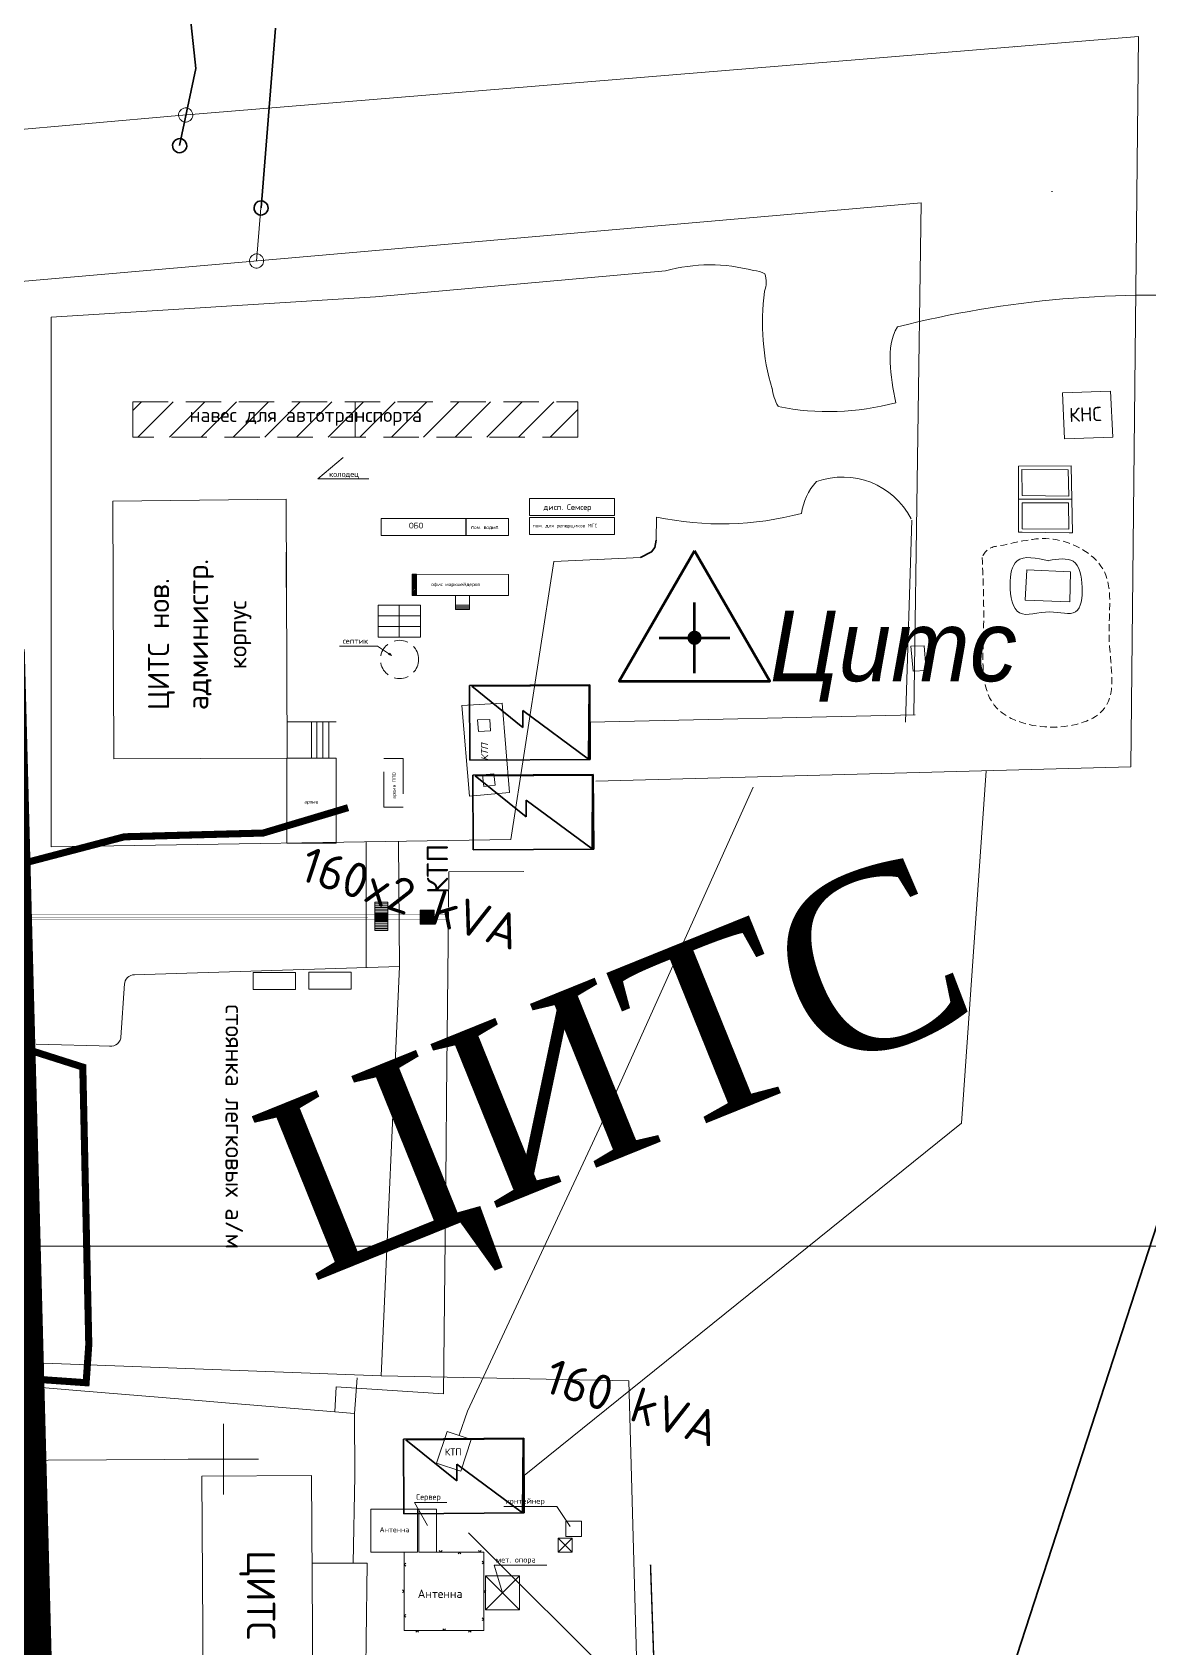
# Model space of a CAD drawing. Header units: millimetres. Extents: x 519 to 9564855, y -810 to 5021775.
# Drawn here: x 9529488.3 to 9529646.2, y 4999943.3 to 5000171.7 of the extents above; entities that cross this region are included whole.
import ezdxf

# ---------------------------------------------------------------- set-up
doc = ezdxf.new("R2010")
doc.units = ezdxf.units.MM
doc.header["$LTSCALE"] = 2
doc.header["$MEASUREMENT"] = 0
doc.header["$PDMODE"] = 2
doc.header["$PDSIZE"] = 5
doc.linetypes.add('92051501$0$DASHED', pattern=[0.75, 0.5, -0.25])
doc.linetypes.add('DASHED', pattern=[0.75, 0.5, -0.25])
for name, color, linetype in [('COMPOUND', 3, 'Continuous'), ('CONTROL', 7, 'Continuous'), ('GRID_PULKOVO', 7, 'Continuous'), ('MTAG ОТОПЛЕНИЯ', 30, 'Continuous'), ('NEW ОТОПЛЕНИЯ', 1, 'Continuous'), ('ROAD_GROUND', 9, 'Continuous'), ('Забор', 7, 'FENCELINE1'), ('Забор металический', 250, 'FENCELINE1'), ('лэп', 1, 'Continuous'), ('Оборудование', 250, 'Continuous'), ('Скважины на 2014 год', 70, 'Continuous')]:
    doc.layers.add(name, color=color, linetype=linetype)
for name, color, linetype, lineweight in [('В.волж.подача', 171, 'Continuous', 30), ('Оптиковолоконный кабель', 220, 'CAB6', 20), ('Электро', 1, 'Continuous', 30), ('Электроснаб', 1, 'Continuous', 18), ('Электроснабжене', 1, 'Continuous', 18)]:
    doc.layers.add(name, color=color, linetype=linetype, lineweight=lineweight)
doc.styles.add('Elect', font='isocpeur.ttf')
doc.styles.add('Line_GUGK', font='')
doc.styles.get("Standard").update_dxf_attribs({"font": 'isocpeur.ttf', "width": 0.5})
doc.styles.add('style1', font='italicc.shx', dxfattribs={"height": 0.5})
doc.styles.get('Line_GUGK').set_extended_font_data('Bm431', italic=True)
doc.linetypes.add('CAB', pattern='A,0.7,-0.43403,["K",Standard,S=0.9,R=0,X=-0.4,Y=-0.3],-0.8', length=1.93403)
doc.linetypes.add('CAB6', pattern='A,0.9,-0.9,["6",Standard,S=0.9,R=0,X=-0.8,Y=-0.4],11', length=12.8)
doc.linetypes.add('FENCELINE1', pattern='A,6.35,-2.54,[133,ltypeshp.shx,S=2.54,R=0,X=-2.54,Y=0],-2.54,25.4', length=36.83)
doc.linetypes.add('ограждение1', pattern='A,6.35,-2.54,[133,ltypeshp.shx,S=2.54,R=0,X=-2.54,Y=0],-2.54,25.4', length=36.83)

# ---------------------------------------------------------------- blocks, each defined once
blk = doc.blocks.new('A$C53fd71da')
at = {"layer": 'CONTROL', "color": 6, "lineweight": 50}
blk.add_lwpolyline([(0, 12.31), (-10.66, -6.15), (10.66, -6.15)], close=True, dxfattribs=at)
at = {"layer": 'CONTROL', "color": 6, "lineweight": 5, "const_width": 1}
blk.add_lwpolyline([(-0.5, 0, 1), (0.5, 0, 1)], format="xyb", close=True, dxfattribs=at)
at = {"layer": 'CONTROL', "color": 6, "lineweight": 50}
blk.add_point((0, 0), dxfattribs=at)

msp = doc.modelspace()

# ---------------------------------------------------------------- hatches: boundary and pattern name
at = {"layer": 'Забор', "linetype": 'DASHED', "lineweight": 0, "ltscale": 5}
h = msp.add_hatch(dxfattribs=at)
h.set_pattern_fill('ANSI31', color=40, style=0)
h.set_pattern_definition([(45, (-3.072, -2.118), (-2.2450640303, 2.2450640303), [])])
h.paths.add_polyline_path([(9529502.52556, 5000119.47), (9529565.52556, 5000119.47), (9529565.52556, 5000114.47), (9529502.52556, 5000114.47)])
at = {"layer": 'Забор', "linetype": 'ByBlock', "lineweight": 0, "ltscale": 5}
h = msp.add_hatch(dxfattribs=at)
h.set_pattern_fill('ANSI31', color=0, scale=0.05, style=0)
h.set_pattern_definition([(45, (-3.072, -2.118), (-0.1122532015134, 0.1122532015134), [])])
edge = h.paths.add_edge_path()
edge.add_line((9529542.10127, 5000095.06041), (9529542.10037, 5000092.05961))
edge.add_line((9529542.69817, 5000095.05958), (9529542.10127, 5000095.06041))
edge.add_line((9529542.69817, 5000095.05958), (9529542.69817, 5000092.05958))
edge.add_line((9529542.10037, 5000092.05954), (9529542.69817, 5000092.05958))
h = msp.add_hatch(color=178, dxfattribs=at)
h.set_gradient(color1=(0, 0, 15), color2=(1, 1, 15), tint=1)
h.paths.add_polyline_path([(9529543.19375, 5000047.522), (9529545.19375, 5000047.522), (9529545.19375, 5000045.522), (9529543.19375, 5000045.522)])
at = {"layer": 'Скважины на 2014 год', "lineweight": 0, "ltscale": 5}
h = msp.add_hatch(color=178, dxfattribs=at)
h.set_gradient(color1=(0, 0, 15), color2=(2, 1, 25), tint=1)
h.paths.add_polyline_path([(9529536.77483, 5000047.16653), (9529538.62762, 5000047.16653), (9529538.62762, 5000045.89899), (9529536.77483, 5000045.89899)])

# ---------------------------------------------------------------- linework, layer by layer
at = {"lineweight": 0, "ltscale": 2000}
msp.add_line((9529577.938, 5000137.982, -0.129), (9529536.908, 5000134.332, -0.129), dxfattribs=at)
at = {"lineweight": 0}
for p, q in [((9529536.908, 5000134.332, -0.129), (9529490.998, 5000131.432, -0.129)), ((9529490.998, 5000056.502, -0.129), (9529490.998, 5000131.432, -0.129)), ((9529634.148, 5000120.742, -0.129), (9529640.948, 5000120.952, -0.129)), ((9529634.148, 5000120.742, -0.129), (9529634.438, 5000114.232, -0.129)), ((9529640.948, 5000120.952, -0.129), (9529641.238, 5000114.442, -0.129)), ((9529634.438, 5000114.232, -0.129), (9529641.238, 5000114.442, -0.129)), ((9529627.898, 5000110.372, -0.129), (9529635.368, 5000110.392, -0.129)), ((9529627.918, 5000101.002, -0.129), (9529627.898, 5000110.372, -0.129)), ((9529635.368, 5000110.392, -0.129), (9529635.568, 5000100.932, -0.129)), ((9529628.398, 5000109.872, -0.129), (9529634.958, 5000109.847, -0.129)), ((9529628.408, 5000106.187, -0.129), (9529628.398, 5000109.872, -0.129)), ((9529634.958, 5000109.847, -0.129), (9529635.03687, 5000106.11655, -0.129)), ((9529524.248, 5000105.672, -0.129), (9529524.248, 5000103.372, -0.129)), ((9529627.908, 5000105.687, -0.129), (9529635.468, 5000105.662, -0.129)), ((9529627.908, 5000105.687, -0.129), (9529628.408, 5000105.687, -0.129)), ((9529635.03687, 5000106.11655, -0.129), (9529628.408, 5000106.187, -0.129)), ((9529635.468, 5000105.662, -0.129), (9529634.968, 5000105.662, -0.129)), ((9529628.408, 5000105.187, -0.129), (9529634.968, 5000105.162, -0.129)), ((9529628.418, 5000101.502, -0.129), (9529628.408, 5000105.187, -0.129)), ((9529634.968, 5000105.162, -0.129), (9529635.04687, 5000101.43155, -0.129)), ((9529576.63169, 5000099.88821, -0.129), (9529576.648, 5000103.152, -0.129)), ((9529612.828, 5000102.712, -0.129), (9529611.908, 5000074.122, -0.129)), ((9529635.04687, 5000101.43155, -0.129), (9529628.418, 5000101.502, -0.129)), ((9529635.568, 5000100.932, -0.129), (9529627.918, 5000101.002, -0.129)), ((9529627.918, 5000101.002, -0.129), (9529628.418, 5000101.002, -0.129)), ((9529635.568, 5000100.932, -0.129), (9529635.068, 5000100.932, -0.129)), ((9529556.068, 5000057.512, -0.129), (9529562.12807, 5000096.83972, -0.129)), ((9529562.12807, 5000096.83972, -0.129), (9529574.41183, 5000097.43548, -0.129)), ((9529562.12807, 5000096.83972, -0.129), (9529574.41183, 5000097.43548, -0.129)), ((9529628.828, 5000091.412, -0.129), (9529629.068, 5000095.662, -0.129)), ((9529629.068, 5000095.662, -0.129), (9529635.288, 5000095.392, -0.129)), ((9529635.288, 5000095.392, -0.129), (9529635.178, 5000091.172, -0.129)), ((9529635.178, 5000091.172, -0.129), (9529628.828, 5000091.412, -0.129)), ((9529612.678, 5000084.862, -0.129), (9529614.558, 5000084.952, -0.129)), ((9529612.678, 5000084.862, -0.129), (9529612.978, 5000081.352, -0.129)), ((9529614.558, 5000084.952, -0.129), (9529614.858, 5000081.442, -0.129)), ((9529612.978, 5000081.352, -0.129), (9529614.858, 5000081.442, -0.129)), ((9529490.998, 5000056.502, -0.129), (9529556.068, 5000057.512, -0.129)), ((9529502.66284, 5000038.37984, -0.129), (9529540.298, 5000039.552, -0.129)), ((9529540.298, 5000039.552, -0.129), (9529537.698, 4999981.612, -0.129)), ((9529500.84395, 5000029.50884, -0.129), (9529501.36604, 5000037.14348, -0.129)), ((9529488.83377, 5000028.55943, -0.129), (9529499.54992, 5000028.28315, -0.129)), ((9529537.698, 4999981.612, -0.129), (9529489.94558, 4999983.44381, -0.129)), ((9529527.91037, 4999955.11273, -0.129), (9529533.71037, 4999955.11273, -0.129)), ((9529527.91037, 4999955.11207, -0.129), (9529533.71037, 4999955.11207, -0.129))]:
    msp.add_line(p, q, dxfattribs=at)
at = {"color": 3, "lineweight": 0}
for p, q in [((9529499.708, 5000105.422, -0.129), (9529524.248, 5000105.672, -0.129)), ((9529524.248, 5000105.672, -0.129), (9529524.388, 5000069.032, -0.129)), ((9529499.828, 5000068.922, -0.129), (9529499.708, 5000105.422, -0.129)), ((9529524.36336, 5000074.18515, -0.129), (9529531.30004, 5000074.18515, -0.129)), ((9529527.8317, 5000074.18515, -0.129), (9529527.82958, 5000069.03187, -0.129)), ((9529528.58842, 5000074.18515, -0.129), (9529528.5863, 5000069.03187, -0.129)), ((9529529.43489, 5000074.18515, -0.129), (9529529.43277, 5000069.03187, -0.129)), ((9529530.28137, 5000074.18515, -0.129), (9529530.27925, 5000069.03187, -0.129)), ((9529524.388, 5000069.032, -0.129), (9529499.828, 5000068.922, -0.129)), ((9529527.838, 4999967.512, -0.129), (9529512.308, 4999967.452, -0.129)), ((9529512.308, 4999967.452, -0.129), (9529512.518, 4999931.472, -0.129)), ((9529527.838, 4999967.512, -0.129), (9529528.048, 4999931.532, -0.129))]:
    msp.add_line(p, q, dxfattribs=at)
at = {"color": 5, "lineweight": 0}
for p, q in [((9529547.20807, 5000047.95072, -0.129), (9529547.258, 5000052.932, -0.129)), ((9529547.258, 5000052.932, -0.129), (9529557.908, 5000052.992, -0.129)), ((9529546.93796, 5000021.00163, -0.129), (9529547.20135, 5000047.27985, -0.129)), ((9529546.518, 4999979.102, -0.129), (9529546.86887, 5000014.1082, -0.129)), ((9529531.308, 4999980.072, -0.129), (9529531.148, 4999976.552, -0.129)), ((9529531.308, 4999980.072, -0.129), (9529546.518, 4999979.102, -0.129)), ((9529534.288, 4999981.332, -0.129), (9529533.918, 4999976.292, -0.129)), ((9529494.628, 4999979.552, -0.129), (9529510.14868, 4999978.27703, -0.129)), ((9529516.24205, 4999977.77648, -0.129), (9529531.148, 4999976.552, -0.129)), ((9529531.148, 4999976.552, -0.129), (9529533.918, 4999976.292, -0.129)), ((9529533.918, 4999976.292, -0.129), (9529533.968, 4999967.462, -0.129)), ((9529533.71037, 4999955.11207, -0.129), (9529533.968, 4999967.462, -0.129)), ((9529527.91037, 4999955.11207, -0.129), (9529535.71037, 4999955.11207, -0.129)), ((9529527.91037, 4999955.11207, -0.129), (9529533.71037, 4999955.11207, -0.129)), ((9529535.55798, 4999944.26496, -0.129), (9529535.71037, 4999955.11207, -0.129))]:
    msp.add_line(p, q, dxfattribs=at)
at = {"color": 5, "linetype": 'DASHED', "lineweight": 0, "ltscale": 5000}
msp.add_line((9529546.86887, 5000014.1082, -0.129), (9529546.93796, 5000021.00163, -0.129), dxfattribs=at)
at = {"color": 5, "lineweight": 0, "ltscale": 5000}
for p, q in [((9529482.788, 4999980.562, -0.129), (9529494.628, 4999979.552, -0.129)), ((9529510.14868, 4999978.27703, -0.129), (9529516.24205, 4999977.77648, -0.129))]:
    msp.add_line(p, q, dxfattribs=at)
at = {"linetype": 'ByBlock', "lineweight": 0, "ltscale": 5}
for p, q in [((9529536.238, 4999956.682, -0.129), (9529536.238, 4999962.782, -0.129)), ((9529538.238, 4999962.782, -0.129), (9529536.238, 4999962.782, -0.129)), ((9529538.238, 4999962.782, -0.129), (9529542.838, 4999962.782, -0.129)), ((9529544.25072, 4999960.45608, -0.129), (9529542.40859, 4999963.72591, -0.129)), ((9529542.40859, 4999963.72591, -0.129), (9529547.00368, 4999963.72591, -0.129)), ((9529542.838, 4999962.782, -0.129), (9529542.838, 4999956.682, -0.129)), ((9529545.538, 4999962.782, -0.129), (9529543.038, 4999962.782, -0.129)), ((9529543.038, 4999962.782, -0.129), (9529543.038, 4999956.682, -0.129)), ((9529545.538, 4999962.782, -0.129), (9529545.538, 4999956.682, -0.129)), ((9529555.07192, 4999963.14543, -0.129), (9529562.533, 4999963.14543, -0.129)), ((9529562.533, 4999963.14543, -0.129), (9529564.44112, 4999960.33523, -0.129)), ((9529566.043, 4999961.082, -0.129), (9529563.843, 4999961.082, -0.129)), ((9529563.843, 4999961.082, -0.129), (9529563.843, 4999958.882, -0.129)), ((9529566.043, 4999958.882, -0.129), (9529566.043, 4999961.082, -0.129)), ((9529562.743, 4999956.682, -0.129), (9529562.743, 4999958.682, -0.129)), ((9529562.743, 4999958.682, -0.129), (9529564.743, 4999958.682, -0.129)), ((9529562.743, 4999958.682, -0.129), (9529564.743, 4999956.682, -0.129)), ((9529564.743, 4999958.682, -0.129), (9529562.743, 4999956.682, -0.129)), ((9529563.843, 4999958.882, -0.129), (9529566.043, 4999958.882, -0.129)), ((9529564.743, 4999958.682, -0.129), (9529564.743, 4999956.682, -0.129)), ((9529542.838, 4999956.682, -0.129), (9529536.238, 4999956.682, -0.129)), ((9529540.943, 4999945.582, -0.129), (9529540.943, 4999956.682, -0.129)), ((9529540.943, 4999954.92888, -0.129), (9529541.18501, 4999955.10424, -0.129)), ((9529540.943, 4999954.92888, -0.129), (9529541.18024, 4999954.7139, -0.129)), ((9529543.038, 4999956.682, -0.129), (9529545.538, 4999956.682, -0.129)), ((9529545.338, 4999956.682, -0.129), (9529552.243, 4999956.682, -0.129)), ((9529546.09703, 4999956.682, -0.129), (9529545.92167, 4999956.92401, -0.129)), ((9529546.09703, 4999956.682, -0.129), (9529546.31201, 4999956.91924, -0.129)), ((9529548.7905, 4999956.682, -0.129), (9529548.57551, 4999956.44476, -0.129)), ((9529548.7905, 4999956.682, -0.129), (9529548.96586, 4999956.43999, -0.129)), ((9529551.64702, 4999956.682, -0.129), (9529551.47166, 4999956.92401, -0.129)), ((9529551.64702, 4999956.682, -0.129), (9529551.862, 4999956.91924, -0.129)), ((9529552.243, 4999955.19499, -0.129), (9529552.00099, 4999955.01964, -0.129)), ((9529552.243, 4999955.19499, -0.129), (9529552.00576, 4999955.40998, -0.129)), ((9529552.243, 4999945.582, -0.129), (9529552.243, 4999956.682, -0.129)), ((9529554.86691, 4999950.92509, -0.129), (9529553.69147, 4999954.83728, -0.129)), ((9529553.69147, 4999954.83728, -0.129), (9529561.15256, 4999954.83728, -0.129)), ((9529564.743, 4999956.682, -0.129), (9529562.743, 4999956.682, -0.129)), ((9529552.46691, 4999953.32509, -0.129), (9529557.26691, 4999953.32509, -0.129)), ((9529552.46691, 4999953.32509, -0.129), (9529557.26691, 4999948.52509, -0.129)), ((9529552.46691, 4999948.52509, -0.129), (9529557.26691, 4999953.32509, -0.129)), ((9529552.46691, 4999953.32509, -0.129), (9529552.46691, 4999948.52509, -0.129)), ((9529557.26691, 4999953.32509, -0.129), (9529557.26691, 4999948.52509, -0.129)), ((9529540.943, 4999951.132, -0.129), (9529540.70099, 4999950.95664, -0.129)), ((9529540.943, 4999951.132, -0.129), (9529540.70576, 4999951.34699, -0.129)), ((9529552.243, 4999951.132, -0.129), (9529552.48501, 4999951.30736, -0.129)), ((9529552.243, 4999951.132, -0.129), (9529552.48024, 4999950.91701, -0.129)), ((9529557.26691, 4999948.52509, -0.129), (9529552.46691, 4999948.52509, -0.129)), ((9529540.943, 4999947.68076, -0.129), (9529541.18501, 4999947.85611, -0.129)), ((9529540.943, 4999947.68076, -0.129), (9529541.18024, 4999947.46577, -0.129)), ((9529546.593, 4999945.582, -0.129), (9529546.41764, 4999945.82401, -0.129)), ((9529546.593, 4999945.582, -0.129), (9529546.80799, 4999945.81924, -0.129)), ((9529552.243, 4999947.16764, -0.129), (9529552.00099, 4999946.99228, -0.129)), ((9529552.243, 4999947.16764, -0.129), (9529552.00576, 4999947.38263, -0.129)), ((9529540.943, 4999945.582, -0.129), (9529552.243, 4999945.582, -0.129)), ((9529542.81281, 4999945.582, -0.129), (9529542.59782, 4999945.34476, -0.129)), ((9529542.81281, 4999945.582, -0.129), (9529542.98816, 4999945.33999, -0.129)), ((9529550.26002, 4999945.582, -0.129), (9529550.04503, 4999945.34476, -0.129)), ((9529550.26002, 4999945.582, -0.129), (9529550.43537, 4999945.33999, -0.129))]:
    msp.add_line(p, q, dxfattribs=at)
at = {"color": 5, "linetype": 'ByBlock', "lineweight": 0, "ltscale": 5}
msp.add_line((9529535.55798, 4999944.26496, -0.129), (9529535.50357, 4999940.39203, -0.129), dxfattribs=at)
at = {"color": 3, "lineweight": 0, "elevation": -0.129}
msp.add_lwpolyline([(9529524.35912, 5000069.03187), (9529531.30004, 5000069.03187), (9529531.30004, 5000057.007), (9529524.35912, 5000057.007)], close=True, dxfattribs=at)
at = {"linetype": 'Continuous', "lineweight": 0, "elevation": -26.2946}
msp.add_lwpolyline([(9529550.41165, 4999972.60181), (9529547.0318, 4999973.7387), (9529545.5079, 4999969.2546), (9529548.97025, 4999968.14353), (9529550.41165, 4999972.60181)], dxfattribs=at)
at = {"lineweight": 0}
for centre, radius, start, end in [((9529584.24962, 5000115.19171, -0.129), 23.64813, 74.9234499, 105.4797217), ((9529584.24962, 5000115.19171, -0.129), 23.64813, 74.9234499, 105.4797217), ((9529590.44973, 5000135.16172, -0.129), 2.86454, 57.2448832, 90.9803899), ((9529588.4311, 5000136.37384, -0.129), 3.76388, 340.2339807, 18.5424206), ((9529624.67813, 5000130.61934, -0.129), 33.00945, 172.2941789, 196.409908), ((9529624.67813, 5000130.61934, -0.129), 33.00945, 172.2941789, 196.409908), ((9529646.81762, 4999987.62951, -0.129), 146.92621, 85.6475809, 104.2070544), ((9529600.18916, 5000122.37334, -0.129), 7.24214, 187.9223127, 209.3151344), ((9529601.02153, 5000155.33831, -0.129), 37.25947, 258.9309269, 284.7820255), ((9529604.99259, 5000102.76919, -0.129), 7.83562, 136.5088334, 173.4573796), ((9529603.02634, 5000097.93861, -0.129), 10.87859, 27.1660059, 109.9867805), ((9529585.85555, 5000146.64132, -0.129), 44.45334, 258.0458736, 284.7960385), ((9529585.85555, 5000146.64132, -0.129), 44.45334, 258.0458736, 284.7960385)]:
    msp.add_arc(centre, radius, start, end, dxfattribs=at)
at = {"linetype": 'DASHED', "lineweight": 0}
msp.add_arc((9529625.04343, 5000096.60446, -0.129), 2.42247, 95.0242667, 159.772608, dxfattribs=at)
at = {"lineweight": 0}
msp.add_open_spline([(9529610.758, 5000130.062, -0.129), (9529609.05765, 5000127.07961, -0.129), (9529609.79283, 5000123.19581, -0.129), (9529610.528, 5000119.312, -0.129)], degree=3, dxfattribs=at)
at = {"linetype": 'DASHED', "lineweight": 0}
msp.add_open_spline([(9529622.77035, 5000097.44203, -0.129), (9529622.92262, 5000093.91409, -0.129), (9529623.16645, 5000086.92204, -0.129), (9529622.05476, 5000072.5313, -0.129), (9529643.42486, 5000072.55652, -0.129), (9529639.84462, 5000086.20206, -0.129), (9529642.05128, 5000096.26921, -0.129), (9529632.50318, 5000101.27878, -0.129), (9529627.30165, 5000099.4144, -0.129), (9529624.85637, 5000099.03403, -0.129)], degree=3, knots=[1.476852012, 1.476852012, 1.476852012, 1.476852012, 12.472120911, 22.996245578, 38.186406867, 48.266744162, 57.913423662, 66.624573675, 74.09183115, 74.09183115, 74.09183115, 74.09183115], dxfattribs=at)
at = {"lineweight": 0}
msp.add_spline([(9529632.178, 5000097.027, -0.129), (9529635.64137, 5000096.88631, -0.129), (9529636.90589, 5000093.23739, -0.129), (9529635.99262, 5000089.72879, -0.129), (9529632.33964, 5000089.72879, -0.129), (9529628.05443, 5000089.58844, -0.129), (9529626.71968, 5000093.58823, -0.129), (9529627.70317, 5000096.95648, -0.129), (9529632.19915, 5000096.95648, -0.129)], degree=3, dxfattribs=at)
at = {"color": 0, "linetype": 'ByBlock', "lineweight": 0, "ltscale": 80}
msp.add_point((9529515.35, 4999969.86), dxfattribs=at)
at = {"layer": 'GRID_PULKOVO', "lineweight": 0}
msp.add_line((9519000, 5000000), (9533000, 5000000), dxfattribs=at)
at = {"layer": 'MTAG ОТОПЛЕНИЯ', "linetype": 'Continuous', "lineweight": 0, "const_width": 0.052, "elevation": -0.129, "flags": 128}
msp.add_lwpolyline([(9529474.61574, 5000046.21684), (9529547.19074, 5000046.22155)], dxfattribs=at)
at = {"layer": 'NEW ОТОПЛЕНИЯ', "linetype": 'Continuous', "lineweight": 0, "const_width": 0.052, "elevation": -0.129, "flags": 128}
msp.add_lwpolyline([(9529475.25554, 5000046.85668), (9529547.19713, 5000046.85936)], dxfattribs=at)
at = {"layer": 'ROAD_GROUND', "color": 8, "lineweight": 0, "const_width": 5}
msp.add_lwpolyline([(9529489.30906, 4999913.35931), (9529484.79633, 5000082.39723), (9529343.04982, 5000111.33366), (9529323.993, 5000108.872)], dxfattribs=at)
at = {"layer": 'В.волж.подача', "color": 171, "lineweight": 0, "const_width": 0.05175, "elevation": -0.129, "flags": 128}
msp.add_lwpolyline([(9529474.92084, 5000046.522), (9529535.828, 5000046.522)], dxfattribs=at)
at = {"layer": 'Забор', "color": 40, "linetype": 'DASHED', "lineweight": 0, "ltscale": 5}
msp.add_line((9529534.02556, 5000119.47, -0.129), (9529534.02556, 5000114.47, -0.129), dxfattribs=at)
at = {"layer": 'Забор', "color": 0, "linetype": 'ByBlock', "lineweight": 0, "ltscale": 5}
for p, q in [((9529528.70364, 5000108.5415, -0.129), (9529532.31455, 5000111.59759, -0.129)), ((9529535.94576, 5000108.5415, -0.129), (9529528.70364, 5000108.5415, -0.129)), ((9529558.70496, 5000103.35751, -0.129), (9529558.70779, 5000105.78099, -0.129)), ((9529570.70779, 5000105.7713, -0.129), (9529558.70779, 5000105.78099, -0.129)), ((9529570.70495, 5000103.37207, -0.129), (9529570.70689, 5000105.7713, -0.129)), ((9529570.70495, 5000103.37207, -0.129), (9529558.70496, 5000103.35751, -0.129)), ((9529537.70261, 5000100.53093, -0.129), (9529537.70544, 5000102.95442, -0.129)), ((9529549.68748, 5000102.94474, -0.129), (9529537.70544, 5000102.95442, -0.129)), ((9529549.68748, 5000102.94474, -0.129), (9529549.68585, 5000100.5455, -0.129)), ((9529549.70544, 5000102.94473, -0.129), (9529549.7026, 5000100.54549, -0.129)), ((9529549.70544, 5000102.94473, -0.129), (9529555.70453, 5000102.93988, -0.129)), ((9529555.70454, 5000102.94141, -0.129), (9529555.7026, 5000100.54141, -0.129)), ((9529558.70182, 5000100.67589, -0.129), (9529558.70466, 5000103.09938, -0.129)), ((9529570.70465, 5000103.08968, -0.129), (9529558.70466, 5000103.09938, -0.129)), ((9529570.70182, 5000100.69045, -0.129), (9529570.70375, 5000103.08968, -0.129)), ((9529537.70261, 5000100.53093, -0.129), (9529549.68585, 5000100.5455, -0.129)), ((9529555.7026, 5000100.54141, -0.129), (9529549.7026, 5000100.54549, -0.129)), ((9529555.7026, 5000100.54141, -0.129), (9529549.7026, 5000100.54549, -0.129)), ((9529570.70182, 5000100.69045, -0.129), (9529558.70182, 5000100.67589, -0.129)), ((9529575.96391, 5000098.23089, -0.129), (9529576.43022, 5000098.85235, -0.129)), ((9529576.43022, 5000098.85235, -0.129), (9529576.63169, 5000099.88821, -0.129)), ((9529576.43022, 5000098.85235, -0.129), (9529576.63169, 5000099.88821, -0.129)), ((9529576.43022, 5000098.85235, -0.129), (9529576.63169, 5000099.88821, -0.129)), ((9529574.41183, 5000097.43548, -0.129), (9529575.96391, 5000098.23089, -0.129)), ((9529542.10127, 5000095.06041, -0.129), (9529542.10037, 5000092.05961, -0.129)), ((9529542.69817, 5000095.05958, -0.129), (9529542.10127, 5000095.06041, -0.129)), ((9529555.69815, 5000095.04141, -0.129), (9529542.69817, 5000095.05958, -0.129)), ((9529542.69817, 5000095.05958, -0.129), (9529542.69817, 5000092.05958, -0.129)), ((9529555.69815, 5000095.04141, -0.129), (9529555.69573, 5000092.04141, -0.129)), ((9529542.10037, 5000092.05954, -0.129), (9529542.69817, 5000092.05958, -0.129)), ((9529542.69817, 5000092.05958, -0.129), (9529555.69573, 5000092.04141, -0.129)), ((9529548.19695, 5000092.05189, -0.129), (9529548.19687, 5000090.05189, -0.129)), ((9529550.19686, 5000090.04744, -0.129), (9529550.19966, 5000092.04909, -0.129)), ((9529548.19687, 5000090.05189, -0.129), (9529550.19686, 5000090.04744, -0.129)), ((9529548.19688, 5000090.46126, -0.129), (9529550.19708, 5000090.45847, -0.129)), ((9529548.19688, 5000090.26154, -0.129), (9529550.19707, 5000090.25874, -0.129)), ((9529548.19689, 5000090.67768, -0.129), (9529550.19709, 5000090.67488, -0.129)), ((9529531.80328, 5000084.89904, -0.129), (9529537.19335, 5000084.89904, -0.129)), ((9529537.19335, 5000084.89904, -0.129), (9529539.17422, 5000083.56818, -0.129)), ((9529539.17422, 5000083.56818, -0.129), (9529538.7479, 5000083.72005, -0.129)), ((9529539.17422, 5000083.56818, -0.129), (9529538.7479, 5000083.72005, -0.129)), ((9529538.88207, 5000083.90884, -0.129), (9529539.17422, 5000083.56818, -0.129)), ((9529538.88207, 5000083.90884, -0.129), (9529539.17422, 5000083.56818, -0.129)), ((9529519.58428, 5000038.70205), (9529519.58144, 5000036.30282)), ((9529519.58428, 5000038.70205), (9529525.58337, 5000038.69721)), ((9529525.58337, 5000038.69873), (9529525.58143, 5000036.29873)), ((9529527.43137, 5000038.7547), (9529527.42854, 5000036.35546)), ((9529527.43137, 5000038.7547), (9529533.43047, 5000038.74985)), ((9529533.43047, 5000038.75138), (9529533.42853, 5000036.35138)), ((9529525.58143, 5000036.29873), (9529519.58144, 5000036.30282)), ((9529533.42853, 5000036.35138), (9529527.42854, 5000036.35546))]:
    msp.add_line(p, q, dxfattribs=at)
at = {"layer": 'Забор', "linetype": 'DASHED', "lineweight": 0, "ltscale": 5}
msp.add_line((9529524.248, 5000105.672, -0.129), (9529524.248, 5000090.672, -0.129), dxfattribs=at)
at = {"layer": 'Забор', "linetype": 'ByBlock', "lineweight": 0, "ltscale": 5}
for p, q in [((9529537.248, 5000090.672, -0.129), (9529540.248, 5000090.672, -0.129)), ((9529537.248, 5000086.172, -0.129), (9529537.248, 5000090.672, -0.129)), ((9529537.248, 5000090.672, -0.129), (9529537.248, 5000089.172, -0.129)), ((9529540.248, 5000090.672, -0.129), (9529540.248, 5000086.172, -0.129)), ((9529540.248, 5000086.172, -0.129), (9529540.248, 5000090.672, -0.129)), ((9529540.248, 5000090.672, -0.129), (9529543.248, 5000090.672, -0.129)), ((9529543.248, 5000090.672, -0.129), (9529543.248, 5000086.172, -0.129)), ((9529537.248, 5000089.172, -0.129), (9529543.248, 5000089.172, -0.129)), ((9529543.248, 5000087.672, -0.129), (9529537.248, 5000087.672, -0.129)), ((9529543.248, 5000089.172, -0.129), (9529543.248, 5000087.672, -0.129)), ((9529540.248, 5000086.172, -0.129), (9529537.248, 5000086.172, -0.129)), ((9529543.248, 5000086.172, -0.129), (9529540.248, 5000086.172, -0.129))]:
    msp.add_line(p, q, dxfattribs=at)
at = {"layer": 'Забор', "color": 40, "linetype": 'DASHED', "lineweight": 0, "ltscale": 5, "elevation": -0.129}
msp.add_lwpolyline([(9529502.52556, 5000119.47), (9529565.52556, 5000119.47), (9529565.52556, 5000114.47), (9529502.52556, 5000114.47)], close=True, dxfattribs=at)
at = {"layer": 'Забор', "color": 0, "linetype": 'DASHED', "lineweight": 0, "ltscale": 5, "elevation": -0.129}
msp.add_lwpolyline([(9529538.07528, 5000068.99979), (9529540.82486, 5000068.99979), (9529540.82486, 5000062.08849), (9529538.07528, 5000062.08849)], close=True, dxfattribs=at)
at = {"layer": 'Забор', "color": 0, "linetype": 'ByBlock', "lineweight": 0, "ltscale": 5, "elevation": -0.129}
msp.add_lwpolyline([(9529543.19375, 5000047.522), (9529545.19375, 5000047.522), (9529545.19375, 5000045.522), (9529543.19375, 5000045.522)], close=True, dxfattribs=at)
at = {"layer": 'Забор', "linetype": '92051501$0$DASHED', "lineweight": 0, "ltscale": 2}
msp.add_circle((9529540.28727, 5000083.00421, -0.129), 2.70741, dxfattribs=at)
at = {"layer": 'Забор металический', "color": 0, "linetype": 'ограждение1', "lineweight": 0, "elevation": -24.3132}
msp.add_lwpolyline([(9529549.1269, 5000076.4716), (9529554.7983, 5000076.8341), (9529555.8577, 5000064.1724), (9529550.1962, 5000063.6472), (9529549.1269, 5000076.4716)], dxfattribs=at)
at = {"layer": 'лэп', "linetype": 'Continuous', "lineweight": 0, "elevation": -26.2946}
msp.add_lwpolyline([(9529548.7509, 4999973.2605), (9529549.9009, 4999976.6163), (9529570.1848, 5000020.1025), (9529590.33724, 5000064.92472)], dxfattribs=at)
msp.add_lwpolyline([(9529548.7509, 4999973.2605), (9529549.9009, 4999976.6163), (9529570.1848, 5000020.1025), (9529590.33724, 5000064.92472)], dxfattribs=at)
at = {"layer": 'Оборудование', "color": 1, "lineweight": 0}
for points, elevation in [([(9529551.4777, 5000072.8135), (9529553.1757, 5000072.9167), (9529553.0936, 5000074.5198), (9529551.34267, 5000074.4446), (9529551.4777, 5000072.8135)], -23.6121), ([(9529552.0128, 5000066.681), (9529553.6539, 5000066.8237), (9529553.8277, 5000065.2047), (9529552.21009, 5000065.03165), (9529552.0128, 5000066.681)], -24.3074)]:
    msp.add_lwpolyline(points, dxfattribs=dict(at, elevation=elevation))
at = {"layer": 'Оптиковолоконный кабель', "color": 6, "linetype": 'CAB', "lineweight": 20, "ltscale": 0.5, "elevation": -31.4499}
msp.add_lwpolyline([(9528891.2561, 5000148.2248), (9528914.4056, 5000135.5364), (9528940.015, 5000125.1846), (9528963.175, 5000166.1029), (9529030.5914, 5000133.6933), (9529034.9809, 5000125.6898), (9529014.576, 5000079.7806), (9528948.80722, 4999950.23687), (9528967.9265, 4999940.5301), (9528972.0682, 4999927.432), (9529401.5593, 4999724.1736), (9529440.4366, 4999717.5799), (9529502.05899, 4999738.40584), (9529490.25463, 4999792.22354), (9529482.2404, 4999969.6715), (9529515.34239, 4999969.85996)], dxfattribs=at)
at = {"layer": 'Оптиковолоконный кабель', "color": 6, "linetype": 'CAB', "ltscale": 0.5, "const_width": 1}
msp.add_lwpolyline([(9529533.00854, 5000062.02984), (9529520.9869, 5000058.4385), (9529501.3486, 5000057.9089), (9529479.9643, 5000052.3028), (9529455.7993, 5000075.6286), (9529391.7784, 5000092.8717), (9529386.8798, 5000118.3155), (9529394.0488, 5000153.1928)], dxfattribs=at)
at = {"layer": 'Оптиковолоконный кабель', "color": 6, "linetype": 'CAB', "ltscale": 0.5, "const_width": 1, "elevation": 24.46572}
msp.add_lwpolyline([(9529162.42049, 4999978.55254), (9529285.62981, 5000049.37353), (9529326.60832, 5000051.19259), (9529328.6039, 5000051.2432), (9529363.83127, 5000051.43076), (9529439.999, 5000048.8653), (9529480.35217, 5000039.91563), (9529480.3481, 5000030.1311), (9529495.4553, 5000025.3223), (9529496.3045, 4999986.0489), (9529495.92859, 4999980.65812), (9529482.71972, 4999981.57921)], dxfattribs=at)
at = {"layer": 'Оптиковолоконный кабель', "linetype": 'CAB', "lineweight": 0, "ltscale": 0.5, "elevation": -37.2261}
msp.add_lwpolyline([(9530281.0979, 4999871.2053), (9529883.41911, 4999796.94718), (9529541.5187, 4999734.0771), (9529523.7017, 4999741.6459), (9529518.5176, 4999749.7475), (9529508.4993, 4999793.9301), (9529503.5271, 4999880.8193), (9529561.3012, 4999881.7325), (9529572.1065, 4999937.4282), (9529550.0676, 4999959.4144)], dxfattribs=at)
at = {"layer": 'Оптиковолоконный кабель', "linetype": 'CAB', "lineweight": 20, "ltscale": 0.5, "const_width": 0.2}
msp.add_lwpolyline([(9529522.35859, 4999733.17706), (9529506.00922, 4999792.30846), (9529500.64392, 4999877.2274), (9529578.44854, 4999878.56784), (9529575.81415, 4999954.92989)], dxfattribs=at)
at = {"layer": 'Скважины на 2014 год', "color": 0, "lineweight": 0, "ltscale": 5}
for p, q in [((9529535.55326, 5000057.19358, -0.129), (9529535.54835, 5000039.40407, -0.129)), ((9529540.14976, 5000057.26492, -0.129), (9529540.298, 5000039.552, -0.129)), ((9529536.77483, 5000048.4037), (9529538.62762, 5000048.4037)), ((9529536.77483, 5000048.15667), (9529538.62762, 5000048.15667)), ((9529536.77483, 5000047.90964), (9529538.62762, 5000047.90964)), ((9529536.77483, 5000047.68286), (9529538.62762, 5000047.68286)), ((9529536.77483, 5000047.42976), (9529538.62762, 5000047.42976)), ((9529536.77483, 5000045.66817), (9529538.62762, 5000045.66817)), ((9529536.77483, 5000045.42114), (9529538.62762, 5000045.42114)), ((9529536.77483, 5000045.17411), (9529538.62762, 5000045.17411)), ((9529536.77483, 5000044.94733), (9529538.62762, 5000044.94733)), ((9529536.77483, 5000044.69423), (9529538.62762, 5000044.69423)), ((9529572.75501, 4999980.93067), (9529537.698, 4999981.612, -0.129)), ((9529575.43425, 4999883.21277), (9529572.75501, 4999980.93067))]:
    msp.add_line(p, q, dxfattribs=at)
for points in [[(9529536.77483, 5000048.66692), (9529538.62762, 5000048.66692), (9529538.62762, 5000044.64361), (9529536.77483, 5000044.64361)], [(9529536.77483, 5000047.16653), (9529538.62762, 5000047.16653), (9529538.62762, 5000045.89899), (9529536.77483, 5000045.89899)]]:
    msp.add_lwpolyline(points, close=True, dxfattribs=at)
for centre, radius, start, end in [((9529502.76746, 5000036.97182, -0.129), 1.4119, 89.3182933, 179.1594228), ((9529499.43417, 5000029.70128, -0.129), 1.42285, 262.3802096, 359.9491892)]:
    msp.add_arc(centre, radius, start, end, dxfattribs=at)
at = {"layer": 'Электро'}
for p, q in [((9529511.46713, 5000166.61144, 0), (9529503.59913, 5000238.34644, 0)), ((9529522.72501, 5000172.34622, 0), (9529520.68896, 5000146.88963, -25.3689)), ((9529509.16226, 5000155.70575, -25.3891), (9529511.46713, 5000166.61144, 0)), ((9529575.96391, 5000098.23089, -0.129), (9529576.43022, 5000098.85235, -0.129)), ((9529576.43022, 5000098.85235, -0.129), (9529576.63169, 5000099.88821, -0.129)), ((9529576.43022, 5000098.85235, -0.129), (9529576.63169, 5000099.88821, -0.129)), ((9529576.43022, 5000098.85235, -0.129), (9529576.63169, 5000099.88821, -0.129)), ((9529574.41183, 5000097.43548, -0.129), (9529575.96391, 5000098.23089, -0.129)), ((9529550.17679, 5000079.30648, 0), (9529567.22522, 5000079.41082, 0)), ((9529550.24149, 5000068.73413, 0), (9529550.17679, 5000079.30648, 0)), ((9529567.12796, 5000079.31237, 0), (9529550.53236, 5000079.2108, 0)), ((9529550.53236, 5000079.2108, 0), (9529557.74414, 5000073.38357, 0)), ((9529567.05427, 5000068.86991, 0), (9529567.12796, 5000079.31237, 0)), ((9529567.22522, 5000079.41082, 0), (9529567.28992, 5000068.83847, 0)), ((9529557.74414, 5000073.38357, 0), (9529557.72961, 5000075.7588, 0)), ((9529557.72961, 5000075.7588, 0), (9529567.05427, 5000068.86991, 0)), ((9529567.28992, 5000068.83847, 0), (9529550.24149, 5000068.73413, 0)), ((9529550.65962, 5000066.63679, 0), (9529567.70805, 5000066.74113, 0)), ((9529550.72432, 5000056.06444, 0), (9529550.65962, 5000066.63679, 0)), ((9529567.6108, 5000066.64268, 0), (9529551.0152, 5000066.54111, 0)), ((9529551.0152, 5000066.54111, 0), (9529558.22697, 5000060.71388, 0)), ((9529567.5371, 5000056.20022, 0), (9529567.6108, 5000066.64268, 0)), ((9529567.70805, 5000066.74113, 0), (9529567.77275, 5000056.16878, 0)), ((9529558.22697, 5000060.71388, 0), (9529558.21244, 5000063.08911, 0)), ((9529558.21244, 5000063.08911, 0), (9529567.5371, 5000056.20022, 0)), ((9529567.77275, 5000056.16878, 0), (9529550.72432, 5000056.06444, 0)), ((9529540.82829, 4999972.69348, 0), (9529557.87672, 4999972.79781, 0)), ((9529540.89299, 4999962.12112, 0), (9529540.82829, 4999972.69348, 0)), ((9529557.77947, 4999972.69936, 0), (9529541.18387, 4999972.5978, 0)), ((9529541.18387, 4999972.5978, 0), (9529548.39564, 4999966.77057, 0)), ((9529557.70577, 4999962.2569, 0), (9529557.77947, 4999972.69936, 0)), ((9529557.87672, 4999972.79781, 0), (9529557.94142, 4999962.22546, 0)), ((9529548.39564, 4999966.77057, 0), (9529548.38111, 4999969.1458, 0)), ((9529548.38111, 4999969.1458, 0), (9529557.70577, 4999962.2569, 0)), ((9529557.94142, 4999962.22546, 0), (9529540.89299, 4999962.12112, 0))]:
    msp.add_line(p, q, dxfattribs=at)
at = {"layer": 'Электро', "ltscale": 0.5}
msp.add_line((9529665.29123, 5000057.80091), (9529597.50223, 4999849.16783), dxfattribs=at)
at = {"layer": 'Электро', "ltscale": 25}
for centre, start, end in [((9529509.16226, 5000155.70575, -25.3891), 161.9999999, 342.0000001), ((9529509.16226, 5000155.70575, -25.3891), 341.9999999, 162.0000001), ((9529520.68896, 5000146.88963, -25.3689), 161.9999999, 342.0000001), ((9529520.68896, 5000146.88963, -25.3689), 341.9999999, 162.0000001)]:
    msp.add_arc(centre, 1, start, end, dxfattribs=at)
at = {"layer": 'Электроснаб', "color": 1, "lineweight": 0}
for p, q in [((9529511.46713, 5000166.61144, 0), (9529503.59913, 5000238.34644, 0)), ((9529522.72501, 5000172.34622, 0), (9529520.0569, 5000139.38069, 0)), ((9529644.87779, 5000171.14643, 0), (9529509.03757, 5000159.96298, 0)), ((9529644.87779, 5000171.14643, 0), (9529643.80063, 5000067.80877, 0)), ((9529510.01971, 5000160.04384, 0), (9529511.46713, 5000166.61144, 0)), ((9529509.03757, 5000159.96298, 0), (9529273.76757, 5000139.21398, 0)), ((9529272.89044, 5000117.80523, 0), (9529614.14179, 5000147.59348, 0)), ((9529614.14179, 5000147.59348, 0), (9529613.09461, 5000075.15342, 0)), ((9529575.96391, 5000098.23089, -0.129), (9529576.43022, 5000098.85235, -0.129)), ((9529576.43022, 5000098.85235, -0.129), (9529576.63169, 5000099.88821, -0.129)), ((9529576.43022, 5000098.85235, -0.129), (9529576.63169, 5000099.88821, -0.129)), ((9529576.43022, 5000098.85235, -0.129), (9529576.63169, 5000099.88821, -0.129)), ((9529574.41183, 5000097.43548, -0.129), (9529575.96391, 5000098.23089, -0.129)), ((9529550.17679, 5000079.30648, 0), (9529567.22522, 5000079.41082, 0)), ((9529550.24149, 5000068.73413, 0), (9529550.17679, 5000079.30648, 0)), ((9529567.12796, 5000079.31237, 0), (9529550.53236, 5000079.2108, 0)), ((9529550.53236, 5000079.2108, 0), (9529557.74414, 5000073.38357, 0)), ((9529567.05427, 5000068.86991, 0), (9529567.12796, 5000079.31237, 0)), ((9529567.22522, 5000079.41082, 0), (9529567.28992, 5000068.83847, 0)), ((9529557.74414, 5000073.38357, 0), (9529557.72961, 5000075.7588, 0)), ((9529557.72961, 5000075.7588, 0), (9529567.05427, 5000068.86991, 0)), ((9529567.25757, 5000074.12464, 0), (9529613.29517, 5000075.15792, 0)), ((9529567.28992, 5000068.83847, 0), (9529550.24149, 5000068.73413, 0)), ((9529643.80063, 5000067.80877, 0), (9529568.05557, 5000065.76598, 0)), ((9529623.32338, 5000067.25651, 0), (9529619.81781, 5000017.39939)), ((9529550.65962, 5000066.63679, 0), (9529567.70805, 5000066.74113, 0)), ((9529550.72432, 5000056.06444, 0), (9529550.65962, 5000066.63679, 0)), ((9529567.6108, 5000066.64268, 0), (9529551.0152, 5000066.54111, 0)), ((9529551.0152, 5000066.54111, 0), (9529558.22697, 5000060.71388, 0)), ((9529567.5371, 5000056.20022, 0), (9529567.6108, 5000066.64268, 0)), ((9529567.70805, 5000066.74113, 0), (9529567.77275, 5000056.16878, 0)), ((9529558.22697, 5000060.71388, 0), (9529558.21244, 5000063.08911, 0)), ((9529558.21244, 5000063.08911, 0), (9529567.5371, 5000056.20022, 0)), ((9529567.77275, 5000056.16878, 0), (9529550.72432, 5000056.06444, 0)), ((9529619.81781, 5000017.39939), (9529557.90907, 4999967.51164, 0)), ((9529540.82829, 4999972.69348, 0), (9529557.87672, 4999972.79781, 0)), ((9529540.89299, 4999962.12112, 0), (9529540.82829, 4999972.69348, 0)), ((9529557.77947, 4999972.69936, 0), (9529541.18387, 4999972.5978, 0)), ((9529541.18387, 4999972.5978, 0), (9529548.39564, 4999966.77057, 0)), ((9529557.70577, 4999962.2569, 0), (9529557.77947, 4999972.69936, 0)), ((9529557.87672, 4999972.79781, 0), (9529557.94142, 4999962.22546, 0)), ((9529548.39564, 4999966.77057, 0), (9529548.38111, 4999969.1458, 0)), ((9529548.38111, 4999969.1458, 0), (9529557.70577, 4999962.2569, 0)), ((9529557.94142, 4999962.22546, 0), (9529540.89299, 4999962.12112, 0))]:
    msp.add_line(p, q, dxfattribs=at)
at = {"layer": 'Электроснаб', "color": 1, "linetype": 'ByBlock', "lineweight": 0, "ltscale": 0.0025}
for p, q in [((9529627.30626, 5000169.6998, 0), (9529627.32057, 5000169.70098, 0)), ((9529632.56857, 5000149.20198, 0), (9529632.69862, 5000149.21281, 0))]:
    msp.add_line(p, q, dxfattribs=at)
at = {"layer": 'Электроснаб', "color": 1, "linetype": 'ByBlock', "lineweight": 0, "ltscale": 0.5}
msp.add_line((9529665.29123, 5000057.80091), (9529597.50223, 4999849.16783), dxfattribs=at)
at = {"layer": 'Электроснаб', "color": 1, "linetype": 'ByBlock', "lineweight": 0, "ltscale": 25}
for centre, start, end in [((9529510.01916, 5000160.04402, 0), 342, 162), ((9529510.01916, 5000160.04402, 0), 162, 342), ((9529520.05635, 5000139.38088, 0), 342, 162), ((9529520.05635, 5000139.38088, 0), 162, 342)]:
    msp.add_arc(centre, 1, start, end, dxfattribs=at)
at = {"layer": 'Электроснабжене', "color": 1, "lineweight": 0}
for p, q in [((9529511.46713, 5000166.61144, 0), (9529503.59913, 5000238.34644, 0)), ((9529522.72501, 5000172.34622, 0), (9529520.0569, 5000139.38069, 0)), ((9529644.87779, 5000171.14643, 0), (9529509.03757, 5000159.96298, 0)), ((9529644.87779, 5000171.14643, 0), (9529643.80063, 5000067.80877, 0)), ((9529510.01971, 5000160.04384, 0), (9529511.46713, 5000166.61144, 0)), ((9529509.03757, 5000159.96298, 0), (9529273.76757, 5000139.21398, 0)), ((9529272.89044, 5000117.80523, 0), (9529614.14179, 5000147.59348, 0)), ((9529614.14179, 5000147.59348, 0), (9529613.09461, 5000075.15342, 0)), ((9529575.96391, 5000098.23089, -0.129), (9529576.43022, 5000098.85235, -0.129)), ((9529576.43022, 5000098.85235, -0.129), (9529576.63169, 5000099.88821, -0.129)), ((9529576.43022, 5000098.85235, -0.129), (9529576.63169, 5000099.88821, -0.129)), ((9529576.43022, 5000098.85235, -0.129), (9529576.63169, 5000099.88821, -0.129)), ((9529574.41183, 5000097.43548, -0.129), (9529575.96391, 5000098.23089, -0.129)), ((9529550.17679, 5000079.30648, 0), (9529567.22522, 5000079.41082, 0)), ((9529550.24149, 5000068.73413, 0), (9529550.17679, 5000079.30648, 0)), ((9529567.12796, 5000079.31237, 0), (9529550.53236, 5000079.2108, 0)), ((9529550.53236, 5000079.2108, 0), (9529557.74414, 5000073.38357, 0)), ((9529567.05427, 5000068.86991, 0), (9529567.12796, 5000079.31237, 0)), ((9529567.22522, 5000079.41082, 0), (9529567.28992, 5000068.83847, 0)), ((9529557.74414, 5000073.38357, 0), (9529557.72961, 5000075.7588, 0)), ((9529557.72961, 5000075.7588, 0), (9529567.05427, 5000068.86991, 0)), ((9529567.25757, 5000074.12464, 0), (9529613.29517, 5000075.15792, 0)), ((9529567.28992, 5000068.83847, 0), (9529550.24149, 5000068.73413, 0)), ((9529643.80063, 5000067.80877, 0), (9529568.05557, 5000065.76598, 0)), ((9529623.32338, 5000067.25651, 0), (9529619.81781, 5000017.39939)), ((9529550.65962, 5000066.63679, 0), (9529567.70805, 5000066.74113, 0)), ((9529550.72432, 5000056.06444, 0), (9529550.65962, 5000066.63679, 0)), ((9529567.6108, 5000066.64268, 0), (9529551.0152, 5000066.54111, 0)), ((9529551.0152, 5000066.54111, 0), (9529558.22697, 5000060.71388, 0)), ((9529567.5371, 5000056.20022, 0), (9529567.6108, 5000066.64268, 0)), ((9529567.70805, 5000066.74113, 0), (9529567.77275, 5000056.16878, 0)), ((9529558.22697, 5000060.71388, 0), (9529558.21244, 5000063.08911, 0)), ((9529558.21244, 5000063.08911, 0), (9529567.5371, 5000056.20022, 0)), ((9529567.77275, 5000056.16878, 0), (9529550.72432, 5000056.06444, 0)), ((9529619.81781, 5000017.39939), (9529557.90907, 4999967.51164, 0)), ((9529540.82829, 4999972.69348, 0), (9529557.87672, 4999972.79781, 0)), ((9529540.89299, 4999962.12112, 0), (9529540.82829, 4999972.69348, 0)), ((9529557.77947, 4999972.69936, 0), (9529541.18387, 4999972.5978, 0)), ((9529541.18387, 4999972.5978, 0), (9529548.39564, 4999966.77057, 0)), ((9529557.70577, 4999962.2569, 0), (9529557.77947, 4999972.69936, 0)), ((9529557.87672, 4999972.79781, 0), (9529557.94142, 4999962.22546, 0)), ((9529548.39564, 4999966.77057, 0), (9529548.38111, 4999969.1458, 0)), ((9529548.38111, 4999969.1458, 0), (9529557.70577, 4999962.2569, 0)), ((9529557.94142, 4999962.22546, 0), (9529540.89299, 4999962.12112, 0))]:
    msp.add_line(p, q, dxfattribs=at)
at = {"layer": 'Электроснабжене', "color": 1, "linetype": 'ByBlock', "lineweight": 0, "ltscale": 0.0025}
for p, q in [((9529627.30626, 5000169.6998, 0), (9529627.32057, 5000169.70098, 0)), ((9529632.56857, 5000149.20198, 0), (9529632.69862, 5000149.21281, 0))]:
    msp.add_line(p, q, dxfattribs=at)
at = {"layer": 'Электроснабжене', "color": 1, "linetype": 'ByBlock', "lineweight": 0, "ltscale": 0.5}
msp.add_line((9529665.29123, 5000057.80091), (9529597.50223, 4999849.16783), dxfattribs=at)
at = {"layer": 'Электроснабжене', "color": 1, "linetype": 'ByBlock', "lineweight": 0, "ltscale": 25}
for centre, start, end in [((9529510.01916, 5000160.04402, 0), 342, 162), ((9529510.01916, 5000160.04402, 0), 162, 342), ((9529520.05635, 5000139.38088, 0), 342, 162), ((9529520.05635, 5000139.38088, 0), 162, 342)]:
    msp.add_arc(centre, 1, start, end, dxfattribs=at)

# ---------------------------------------------------------------- block references
at = {"layer": 'CONTROL', "color": 6, "lineweight": 5}
msp.add_blockref('A$C53fd71da', (9529582.044, 5000086.067), dxfattribs=at)

# ---------------------------------------------------------------- texts
at = {"lineweight": 0}
for s, height, p in [('навес для автотранспорта', 2, (9529510.56616, 5000116.60737, -0.129)), ('колодец', 0.8, (9529530.32125, 5000108.83543, -0.129)), ('дисп. Семсер', 0.8, (9529560.67101, 5000104.14966, -0.129)), ('ОБО', 0.8, (9529541.62562, 5000101.54756, -0.129)), ('пом. водит.', 0.5, (9529550.41317, 5000101.46476, -0.129)), ('пом. для реперщиков МГС', 0.5, (9529559.13435, 5000101.69341, -0.129)), ('офис маркшейдеров', 0.5, (9529544.7768, 5000093.38236, -0.129)), ('септик', 0.8, (9529532.25774, 5000085.22335, -0.129)), ('КТП', 1, (9529546.71252, 4999970.36018))]:
    msp.add_text(s, height=height, dxfattribs=at).set_placement(p)
for s, height, rotation, p in [('КНС', 2, 2, (9529635.09764, 5000116.60504, -0.129)), ('администр. ', 3, 90, (9529513.20939, 5000075.83096, -0.129)), ('ЦИТС нов.', 3, 90, (9529507.67683, 5000075.83096, -0.129)), ('корпус ', 2.5, 90, (9529518.62435, 5000081.62562, -0.129)), ('архив ППО', 0.5, 90, (9529539.75276, 5000063.29024, -0.129)), ('архив', 0.5, 358.2385256, (9529526.80886, 5000062.63845, -0.129)), ('КТП', 3, 90, (9529547.1566, 5000049.83516, -0.129)), ('стоянка легковых а/м', 2.5, 270, (9529515.65554, 5000034.17838, -0.129)), ('ЦИТС', 4, 270, (9529518.68637, 4999956.9542, -0.129))]:
    msp.add_text(s, height=height, rotation=rotation, dxfattribs=at).set_placement(p)
at = {"lineweight": 0, "style": 'style1'}
msp.add_text('КТП', height=1, rotation=90, dxfattribs=at).set_placement((9529552.83529, 5000068.66766, -24.3363))
at = {"linetype": 'ByBlock', "lineweight": 0, "ltscale": 5}
for s, height, p in [('Сервер', 0.8, (9529542.64377, 4999964.10081, -0.129)), ('контейнер', 0.8, (9529555.3071, 4999963.52033, -0.129)), ('Антенна', 0.72, (9529537.46177, 4999959.50188, -0.129)), ('мет. опора', 0.8, (9529553.92665, 4999955.21218, -0.129)), ('Антенна', 1.2, (9529542.86809, 4999950.19885, -0.129))]:
    msp.add_text(s, height=height, dxfattribs=at).set_placement(p)
at = {"layer": 'COMPOUND', "color": 0, "lineweight": 0, "insert": (9529509.61788, 5000014.41202, 0), "char_height": 25, "attachment_point": 1, "rotation": 22, "style": 'Elect'}
msp.add_mtext('{\\fTimes New Roman|b0|i0|c204|p18; ЦИТС}', dxfattribs=at)
at = {"layer": 'CONTROL', "color": 6, "lineweight": 0, "style": 'Line_GUGK'}
msp.add_text('Цитс', height=10, dxfattribs=at).set_placement((9529592.70476, 5000079.91201))
at = {"layer": 'Электро'}
for s, p in [('160x2 kVA', (9529525.84972, 5000051.89024, -0.00006)), ('160 kVA', (9529560.45818, 4999979.45852, -0.00006))]:
    msp.add_text(s, height=5, rotation=341.691556, dxfattribs=at).set_placement(p)
at = {"layer": 'Электроснаб', "color": 1, "linetype": 'ByBlock', "lineweight": 0}
for s, p in [('160x2 kVA', (9529525.84972, 5000051.89024, -0.00006)), ('160 kVA', (9529560.45818, 4999979.45852, -0.00006))]:
    msp.add_text(s, height=5, rotation=341.691556, dxfattribs=at).set_placement(p)
at = {"layer": 'Электроснабжене', "color": 1, "linetype": 'ByBlock', "lineweight": 0}
for s, p in [('160x2 kVA', (9529525.84972, 5000051.89024, -0.00006)), ('160 kVA', (9529560.45818, 4999979.45852, -0.00006))]:
    msp.add_text(s, height=5, rotation=341.691556, dxfattribs=at).set_placement(p)

doc.saveas('drawing.dxf')
